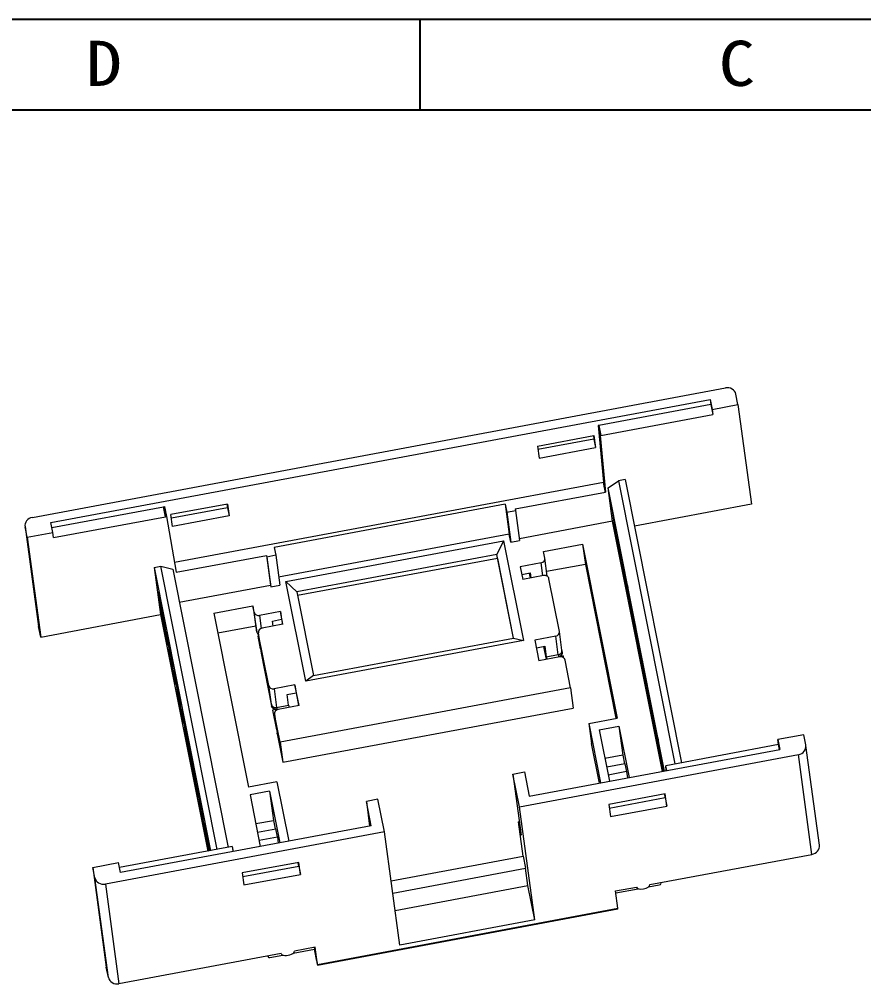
# Model space of a CAD drawing. Header units: millimetres. Extents: x 13 to 433, y 232 to 529.
# Drawn here: x 178.3 to 271.7, y 422.5 to 529.3 of the extents above; entities that cross this region are included whole.
import ezdxf
from ezdxf.enums import TextEntityAlignment as Align

# ---------------------------------------------------------------- set-up
doc = ezdxf.new("R2010")
doc.units = ezdxf.units.MM
doc.header["$MEASUREMENT"] = 0
doc.layers.get('0').update_dxf_attribs({"linetype": 'CONTINUOUS'})
doc.layers.add('10', color=7, linetype='CONTINUOUS')
doc.layers.add('dim', color=3, linetype='CONTINUOUS')
doc.styles.add('TEXTSTYLE_0', font='txt', dxfattribs={"width": 0.8})

# ---------------------------------------------------------------- blocks, each defined once
blk = doc.blocks.new('SUN_6HWZ35TKXU86YGHH1AY77V3D6FJ')
at = {"color": 7, "linetype": 'Continuous'}
for p, q in [((-420, 297), (0, 297)), ((-210, 287), (-210, 297)), ((-410, 287), (-10, 287))]:
    blk.add_line(p, q, dxfattribs=at)
at = {"color": 2, "style": 'TEXTSTYLE_0', "width": 0.792988}
for s, p, p2 in [('D', (-246.98, 289.63), (-242.98, 289.63)), ('C', (-176.98, 289.63), (-172.98, 289.63))]:
    blk.add_text(s, height=5, dxfattribs=at).set_placement(p, p2, align=Align.FIT)

msp = doc.modelspace()

# ---------------------------------------------------------------- linework, layer by layer
at = {"layer": '10', "color": 0, "linetype": 'Continuous', "lineweight": 18}
for p, q in [((179.72, 474.24), (256.37, 488.56)), ((181.77, 473.67), (254.69, 487.28)), ((254.69, 487.28), (254.77, 486.72)), ((254.69, 487.28), (254.91, 486.18)), ((257.76, 486.71), (257.53, 487.86)), ((254.77, 486.72), (242.38, 484.41)), ((254.77, 486.72), (254.99, 485.62)), ((254.91, 486.18), (257.76, 486.71)), ((254.91, 486.18), (254.99, 485.62)), ((257.76, 486.71), (259.25, 475.69)), ((242.6, 483.31), (254.99, 485.62)), ((242.38, 484.41), (242.29, 484.39)), ((242.29, 484.39), (242.88, 478.14)), ((242.38, 484.41), (242.38, 484.41)), ((242.6, 483.3), (242.38, 484.41)), ((242.38, 484.41), (242.6, 483.31)), ((235.59, 482.12), (241.83, 483.28)), ((241.83, 482.88), (235.64, 481.73)), ((241.77, 483.27), (241.83, 482.88)), ((241.83, 483.28), (242.01, 481.96)), ((241.83, 482.88), (242.01, 481.96)), ((242.51, 483.29), (242.6, 483.3)), ((242.51, 483.29), (243.1, 477.03)), ((242.6, 483.31), (242.6, 483.3)), ((235.59, 482.12), (235.77, 480.79)), ((235.77, 480.79), (242.01, 481.96)), ((245.28, 478.42), (244.54, 478.28)), ((245.28, 478.42), (251.51, 447.1)), ((195.44, 469.27), (242.88, 478.14)), ((243.39, 477.51), (244.54, 478.28)), ((243.89, 473.8), (243.39, 477.51)), ((249.62, 446.18), (243.39, 477.51)), ((244.54, 478.28), (250.78, 446.96)), ((233.13, 475.17), (243.1, 477.03)), ((181.88, 473.11), (194.23, 475.41)), ((194.23, 475.41), (194.33, 475.43)), ((194.45, 474.31), (194.23, 475.41)), ((201.29, 475.71), (195.05, 474.54)), ((201.29, 475.31), (195.11, 474.16)), ((201.24, 475.7), (201.29, 475.31)), ((201.29, 475.71), (201.47, 474.39)), ((201.29, 475.31), (201.47, 474.39)), ((232, 475.69), (206.45, 470.92)), ((232, 475.69), (232.45, 472.39)), ((232, 475.69), (232.18, 474.81)), ((243.81, 475.33), (244.23, 472.25)), ((244.37, 472.51), (243.81, 475.33)), ((259.25, 475.69), (246.31, 473.27)), ((182.07, 472), (194.45, 474.31)), ((194.55, 474.33), (194.45, 474.31)), ((194.45, 474.31), (194.45, 474.31)), ((194.55, 474.33), (195.64, 468.17)), ((195.23, 473.22), (195.05, 474.54)), ((201.47, 474.39), (195.23, 473.22)), ((232.18, 474.81), (233.16, 474.99)), ((232.18, 474.81), (232.63, 471.51)), ((233.13, 475.17), (233.16, 474.99)), ((233.16, 474.99), (233.61, 471.69)), ((178.91, 473.23), (180.4, 462.2)), ((178.91, 473.18), (180.41, 462.15)), ((179.14, 472.03), (178.91, 473.18)), ((181.99, 472.56), (181.77, 473.67)), ((243.89, 473.8), (233.59, 471.87)), ((249.4, 446.14), (243.89, 473.8)), ((179.14, 472.03), (181.99, 472.56)), ((179.14, 472.03), (180.64, 461)), ((182.07, 472), (181.99, 472.56)), ((232.45, 472.39), (206.96, 467.63)), ((232.63, 471.51), (232.45, 472.39)), ((244.23, 472.25), (244.4, 472.28)), ((244.23, 472.25), (244.79, 469.43)), ((244.79, 469.43), (244.37, 472.51)), ((207.76, 467.14), (231.84, 471.64)), ((231.84, 471.64), (231.09, 470.14)), ((231.84, 471.64), (234.03, 460.61)), ((232.63, 471.51), (233.61, 471.69)), ((236.25, 470.45), (240.58, 471.26)), ((240.58, 471.26), (240.88, 469.04)), ((240.58, 471.26), (244.4, 452.03)), ((244.67, 471.01), (245.09, 467.93)), ((245.23, 468.19), (244.67, 471.01)), ((195.64, 468.17), (205.61, 470.03)), ((205.61, 470.03), (206.06, 466.73)), ((205.61, 470.03), (205.65, 469.85)), ((206.63, 470.04), (205.65, 469.85)), ((206.45, 470.92), (206.63, 470.04)), ((206.63, 470.04), (207.08, 466.74)), ((231.09, 470.14), (208.98, 466.01)), ((231.15, 469.7), (231.09, 470.14)), ((232.93, 460.88), (231.09, 470.14)), ((236.39, 469.74), (236.25, 470.45)), ((193.2, 468.69), (193.93, 468.83)), ((193.93, 468.83), (195.24, 468.52)), ((200.17, 437.51), (193.93, 468.83)), ((205.65, 469.85), (206.09, 466.55)), ((231.15, 469.7), (209.06, 465.58)), ((231.15, 469.7), (232.91, 460.87)), ((235.99, 469.21), (233.68, 468.78)), ((236.18, 467.78), (235.99, 469.21)), ((236.67, 467.72), (236.4, 469.72)), ((240.88, 469.04), (236.6, 468.24)), ((240.88, 469.04), (244.27, 452.01)), ((193.2, 468.69), (193.9, 463.48)), ((193.2, 468.69), (199.43, 437.37)), ((195.24, 468.52), (201.36, 437.73)), ((233.68, 468.78), (233.96, 467.37)), ((233.85, 467.92), (234.78, 468.09)), ((236.27, 467.8), (233.96, 467.37)), ((234.66, 468.07), (234.77, 467.52)), ((234.66, 468.07), (234.77, 467.52)), ((234.78, 468.09), (234.86, 467.54)), ((245.09, 467.93), (245.26, 467.96)), ((245.09, 467.93), (245.65, 465.1)), ((245.65, 465.1), (245.23, 468.19)), ((195.97, 464.85), (206.06, 466.73)), ((206.06, 466.73), (206.09, 466.55)), ((206.09, 466.55), (207.08, 466.74)), ((207.76, 467.14), (208.98, 466.01)), ((209.95, 456.12), (207.76, 467.14)), ((238.01, 461.63), (236.85, 467.45)), ((245.53, 466.69), (245.95, 463.6)), ((246.09, 463.87), (245.53, 466.69)), ((193.69, 465.97), (194.11, 462.89)), ((194.25, 463.15), (193.69, 465.97)), ((208.98, 466.01), (210.82, 456.75)), ((180.64, 461), (193.9, 463.48)), ((193.9, 463.48), (199.11, 437.31)), ((199.79, 463.64), (204.12, 464.45)), ((199.79, 463.64), (203.62, 444.41)), ((204.12, 464.45), (204.42, 462.23)), ((204.26, 463.74), (204.12, 464.45)), ((204.56, 461.53), (204.26, 463.74)), ((207.15, 463.82), (204.84, 463.39)), ((207.15, 463.82), (207.26, 462.96)), ((207.43, 462.41), (207.15, 463.82)), ((245.95, 463.6), (246.12, 463.64)), ((245.95, 463.6), (246.51, 460.78)), ((246.51, 460.78), (246.09, 463.87)), ((194.28, 462.92), (194.11, 462.89)), ((194.11, 462.89), (194.67, 460.06)), ((194.67, 460.06), (194.25, 463.15)), ((204.84, 463.39), (205.03, 461.96)), ((207.43, 462.41), (205.12, 461.98)), ((206.28, 462.77), (207.26, 462.96)), ((206.36, 462.21), (206.28, 462.77)), ((207.26, 462.96), (207.37, 462.4)), ((180.64, 461), (180.41, 462.15)), ((194.55, 461.65), (194.97, 458.57)), ((195.11, 458.83), (194.55, 461.65)), ((200.23, 461.45), (204.42, 462.23)), ((204.42, 462.23), (204.56, 461.53)), ((204.71, 461.47), (205.01, 459.26)), ((204.71, 461.45), (205.01, 459.23)), ((205.87, 455.63), (204.71, 461.45)), ((238.29, 459.54), (238.01, 461.61)), ((246.39, 462.37), (246.81, 459.28)), ((246.95, 459.54), (246.39, 462.37)), ((204.76, 461.11), (204.65, 461.09)), ((204.65, 461.07), (204.76, 461.09)), ((204.65, 461.09), (204.93, 459.68)), ((204.87, 460.29), (204.81, 460.28)), ((234.03, 460.61), (209.95, 456.12)), ((210.82, 456.75), (232.93, 460.88)), ((232.93, 460.88), (234.03, 460.61)), ((237.6, 461.1), (235.29, 460.67)), ((235.29, 460.67), (235.75, 458.37)), ((237.88, 459.03), (237.6, 461.1)), ((204.88, 459.93), (204.92, 459.93)), ((204.93, 459.68), (204.95, 459.68)), ((205.01, 459.23), (206.18, 453.38)), ((235.47, 459.81), (236.4, 459.98)), ((236.27, 459.96), (236.56, 458.52)), ((236.27, 459.96), (236.56, 458.52)), ((236.4, 459.98), (236.56, 458.79)), ((246.81, 459.28), (246.98, 459.32)), ((246.81, 459.28), (247.37, 456.46)), ((247.37, 456.46), (246.95, 459.54)), ((195.14, 458.6), (194.97, 458.57)), ((194.97, 458.57), (195.53, 455.74)), ((195.53, 455.74), (195.11, 458.83)), ((238.06, 458.8), (235.75, 458.37)), ((237.88, 459.03), (236.56, 458.79)), ((238.41, 458.92), (237.92, 458.83)), ((238.41, 458.92), (238.44, 458.73)), ((239.25, 455.37), (238.64, 458.45)), ((247.16, 458.49), (247.58, 455.4)), ((247.72, 455.66), (247.16, 458.49)), ((195.41, 457.33), (195.83, 454.24)), ((195.97, 454.5), (195.41, 457.33)), ((210.82, 456.75), (209.95, 456.12)), ((206.15, 453.57), (205.87, 455.63)), ((208.76, 455.71), (206.45, 455.28)), ((206.45, 455.28), (206.73, 453.22)), ((239.25, 455.37), (207.12, 449.37)), ((208.76, 455.71), (208.88, 454.84)), ((209.22, 453.42), (208.76, 455.71)), ((239.25, 455.37), (239.55, 453.15)), ((247.58, 455.4), (247.75, 455.44)), ((247.58, 455.4), (248.14, 452.58)), ((248.14, 452.58), (247.72, 455.66)), ((196, 454.28), (195.83, 454.24)), ((195.83, 454.24), (196.39, 451.42)), ((196.39, 451.42), (195.97, 454.5)), ((207.9, 454.66), (208.88, 454.84)), ((208.06, 453.46), (207.9, 454.66)), ((208.88, 454.84), (209.16, 453.41)), ((248.02, 454.16), (248.44, 451.08)), ((248.58, 451.34), (248.02, 454.16)), ((196.27, 453.01), (196.69, 449.92)), ((196.83, 450.18), (196.27, 453.01)), ((206.76, 453.01), (206.27, 452.92)), ((206.27, 452.92), (206.71, 450.74)), ((206.73, 453.22), (208.06, 453.46)), ((209.22, 453.42), (206.91, 452.99)), ((207.42, 447.15), (239.55, 453.15)), ((206.59, 451.83), (206.49, 451.81)), ((206.5, 452.48), (206.78, 450.42)), ((206.5, 452.45), (206.78, 450.39)), ((207.12, 449.37), (206.5, 452.45)), ((241.26, 451.44), (244.4, 452.03)), ((206.6, 451.28), (206.66, 451.29)), ((206.71, 450.74), (206.74, 450.74)), ((241.26, 451.44), (241.56, 449.23)), ((241.26, 451.44), (242.57, 444.86)), ((242.42, 450.74), (244.58, 451.15)), ((242.42, 450.74), (243.55, 445.05)), ((244.58, 451.15), (245.01, 447.94)), ((244.58, 451.15), (245.71, 445.45)), ((248.44, 451.08), (248.61, 451.11)), ((248.44, 451.08), (249, 448.26)), ((249, 448.26), (248.58, 451.34)), ((196.86, 449.96), (196.69, 449.92)), ((196.69, 449.92), (197.25, 447.1)), ((197.25, 447.1), (196.83, 450.18)), ((206.8, 450.28), (207.42, 447.15)), ((248.88, 449.84), (249.3, 446.76)), ((249.44, 447.02), (248.88, 449.84)), ((265.03, 450.2), (262.18, 449.67)), ((262.25, 449.11), (262.18, 449.67)), ((262.18, 449.67), (262.4, 448.57)), ((265.25, 449.06), (265.03, 450.2)), ((197.04, 449.12), (197.46, 446.04)), ((197.6, 446.3), (197.04, 449.12)), ((207.12, 449.37), (207.42, 447.15)), ((234.68, 443.39), (262.4, 448.57)), ((242.43, 444.84), (241.56, 449.23)), ((262.25, 449.11), (249.77, 446.77)), ((262.36, 448.56), (262.25, 449.11)), ((266.76, 437.98), (265.26, 449.01)), ((233.59, 442.23), (264.45, 447.99)), ((245.01, 447.94), (243.05, 447.57)), ((245.01, 447.94), (245.2, 446.98)), ((265.94, 436.96), (264.45, 447.99)), ((245.26, 446.99), (243.24, 446.62)), ((245.26, 446.99), (245.44, 446.11)), ((249.3, 446.76), (249.47, 446.79)), ((249.3, 446.76), (249.42, 446.14)), ((249.56, 446.17), (249.44, 447.02)), ((249.83, 446.22), (249.77, 446.77)), ((249.88, 446.23), (249.77, 446.77)), ((197.63, 446.07), (197.46, 446.04)), ((197.46, 446.04), (198.02, 443.22)), ((198.02, 443.22), (197.6, 446.3)), ((232.87, 445.84), (234.15, 446.08)), ((232.87, 445.84), (233.79, 439.07)), ((233.59, 442.23), (232.87, 445.84)), ((234.15, 446.08), (234.68, 443.39)), ((245.44, 446.11), (243.41, 445.73)), ((245.44, 446.11), (245.53, 445.42)), ((197.9, 444.8), (198.32, 441.72)), ((198.46, 441.98), (197.9, 444.8)), ((206.77, 445), (203.62, 444.41)), ((206.77, 445), (208.07, 438.42)), ((205.96, 443.94), (203.8, 443.53)), ((203.8, 443.53), (204.93, 437.83)), ((205.96, 443.94), (206.39, 440.72)), ((205.96, 443.94), (207.09, 438.24)), ((249.72, 443.64), (243.48, 442.47)), ((243.53, 442.08), (249.72, 443.24)), ((249.72, 443.24), (249.66, 443.63)), ((249.9, 442.31), (249.72, 443.64)), ((249.72, 443.24), (249.9, 442.31)), ((217.93, 443.05), (216.66, 442.81)), ((216.66, 442.81), (217.02, 440.09)), ((217.19, 440.12), (216.66, 442.81)), ((218.65, 439.44), (217.93, 443.05)), ((235.29, 429.72), (233.59, 442.23)), ((243.48, 442.47), (243.66, 441.15)), ((243.66, 441.15), (249.9, 442.31)), ((198.5, 441.75), (198.32, 441.72)), ((198.32, 441.72), (198.88, 438.9)), ((198.88, 438.9), (198.46, 441.98)), ((217.19, 440.12), (189.48, 434.95)), ((198.76, 440.48), (199.18, 437.4)), ((199.32, 437.66), (198.76, 440.48)), ((204.43, 440.36), (206.39, 440.72)), ((206.39, 440.72), (206.58, 439.77)), ((233.58, 440.59), (233.49, 440.57)), ((234.01, 436.75), (233.49, 440.57)), ((233.79, 439.07), (233.49, 440.57)), ((218.65, 439.44), (187.8, 433.67)), ((204.62, 439.4), (206.64, 439.78)), ((204.79, 438.52), (206.82, 438.9)), ((206.82, 438.9), (206.64, 439.78)), ((206.82, 438.9), (206.91, 438.21)), ((220.35, 426.93), (218.65, 439.44)), ((201.82, 437.82), (189.37, 435.49)), ((199.36, 437.43), (199.18, 437.4)), ((199.18, 437.4), (199.19, 437.33)), ((199.36, 437.36), (199.32, 437.66)), ((248.01, 433.61), (265.94, 436.96)), ((186.41, 435.52), (189.26, 436.05)), ((189.48, 434.95), (189.26, 436.05)), ((209.18, 436.07), (202.94, 434.9)), ((209.18, 435.67), (209.13, 436.06)), ((209.36, 434.74), (209.18, 436.07)), ((219.39, 434.02), (234.01, 436.75)), ((234.01, 436.75), (234.27, 435.43)), ((186.41, 435.52), (187.9, 424.49)), ((186.64, 434.37), (186.41, 435.52)), ((202.94, 434.9), (203.12, 433.58)), ((203, 434.51), (209.18, 435.67)), ((203.12, 433.58), (209.36, 434.74)), ((209.18, 435.67), (209.36, 434.74)), ((219.57, 432.68), (234.27, 435.43)), ((234.53, 433.52), (234.27, 435.43)), ((188.13, 423.34), (186.64, 434.37)), ((187.8, 433.67), (189.29, 422.65)), ((247.87, 433.38), (249.04, 433.59)), ((249.21, 433.84), (249.23, 433.72)), ((219.83, 430.77), (234.53, 433.52)), ((235.29, 429.72), (234.53, 433.52)), ((244.22, 432.91), (246.53, 433.34)), ((244.48, 431), (244.22, 432.91)), ((244.25, 432.7), (246.73, 433.16)), ((246.53, 433.34), (246.54, 433.33)), ((211.27, 424.79), (244.48, 431)), ((211.27, 424.71), (244.49, 430.92)), ((235.29, 429.72), (220.35, 426.93)), ((208.56, 426.03), (210.91, 426.47)), ((211.01, 426.7), (208.7, 426.27)), ((210.88, 426.68), (210.91, 426.47)), ((211.17, 425.15), (210.91, 426.47)), ((211.27, 424.79), (211.01, 426.7)), ((207.23, 426), (189.29, 422.65)), ((205.77, 425.72), (205.79, 425.6)), ((205.79, 425.61), (205.77, 425.72)), ((205.77, 425.72), (205.79, 425.61)), ((206, 425.56), (207.42, 425.82)), ((207.23, 426), (207.23, 425.99)), ((188.13, 423.34), (187.9, 424.49))]:
    msp.add_line(p, q, dxfattribs=at)
for points in [[(242.29, 484.39), (242.29, 484.37), (242.29, 484.34), (242.3, 484.32), (242.3, 484.3), (242.31, 484.28), (242.31, 484.26), (242.32, 484.23), (242.32, 484.21), (242.33, 484.19), (242.33, 484.17), (242.33, 484.15), (242.34, 484.12), (242.34, 484.1), (242.35, 484.08), (242.35, 484.06), (242.36, 484.04), (242.36, 484.01), (242.36, 483.99), (242.37, 483.97), (242.37, 483.95), (242.38, 483.93), (242.38, 483.9), (242.39, 483.88), (242.39, 483.86), (242.4, 483.84), (242.4, 483.82), (242.4, 483.79), (242.41, 483.77), (242.41, 483.75), (242.42, 483.73), (242.42, 483.71), (242.43, 483.68), (242.43, 483.66), (242.43, 483.64), (242.44, 483.62), (242.44, 483.59), (242.45, 483.57), (242.45, 483.55), (242.46, 483.53), (242.46, 483.51), (242.47, 483.48), (242.47, 483.46), (242.47, 483.44), (242.48, 483.42), (242.48, 483.4), (242.49, 483.37), (242.49, 483.35), (242.5, 483.33), (242.5, 483.31), (242.51, 483.29)], [(243.1, 477.03), (243.1, 477.05), (243.09, 477.08), (243.09, 477.1), (243.08, 477.12), (243.08, 477.14), (243.08, 477.17), (243.07, 477.19), (243.07, 477.21), (243.06, 477.23), (243.06, 477.25), (243.05, 477.28), (243.05, 477.3), (243.04, 477.32), (243.04, 477.34), (243.04, 477.36), (243.03, 477.39), (243.03, 477.41), (243.02, 477.43), (243.02, 477.45), (243.01, 477.47), (243.01, 477.5), (243.01, 477.52), (243, 477.54), (243, 477.56), (242.99, 477.58), (242.99, 477.61), (242.98, 477.63), (242.98, 477.65), (242.97, 477.67), (242.97, 477.69), (242.97, 477.72), (242.96, 477.74), (242.96, 477.76), (242.95, 477.78), (242.95, 477.8), (242.94, 477.83), (242.94, 477.85), (242.94, 477.87), (242.93, 477.89), (242.93, 477.91), (242.92, 477.94), (242.92, 477.96), (242.91, 477.98), (242.91, 478), (242.9, 478.02), (242.9, 478.05), (242.9, 478.07), (242.89, 478.09), (242.89, 478.11), (242.88, 478.14)], [(194.33, 475.43), (194.33, 475.41), (194.34, 475.39), (194.34, 475.37), (194.35, 475.34), (194.35, 475.32), (194.36, 475.3), (194.36, 475.28), (194.36, 475.26), (194.37, 475.23), (194.37, 475.21), (194.38, 475.19), (194.38, 475.17), (194.39, 475.15), (194.39, 475.12), (194.4, 475.1), (194.4, 475.08), (194.4, 475.06), (194.41, 475.03), (194.41, 475.01), (194.42, 474.99), (194.42, 474.97), (194.43, 474.95), (194.43, 474.92), (194.43, 474.9), (194.44, 474.88), (194.44, 474.86), (194.45, 474.84), (194.45, 474.81), (194.46, 474.79), (194.46, 474.77), (194.47, 474.75), (194.47, 474.73), (194.47, 474.7), (194.48, 474.68), (194.48, 474.66), (194.49, 474.64), (194.49, 474.62), (194.5, 474.59), (194.5, 474.57), (194.51, 474.55), (194.51, 474.53), (194.51, 474.51), (194.52, 474.48), (194.52, 474.46), (194.53, 474.44), (194.53, 474.42), (194.54, 474.4), (194.54, 474.37), (194.54, 474.35), (194.55, 474.33)], [(238.32, 459.38), (238.32, 459.37), (238.32, 459.35), (238.32, 459.34), (238.32, 459.32), (238.32, 459.31), (238.32, 459.29), (238.32, 459.28), (238.32, 459.26), (238.32, 459.25), (238.32, 459.24), (238.32, 459.22), (238.31, 459.21), (238.31, 459.19), (238.31, 459.18), (238.3, 459.16), (238.3, 459.15), (238.29, 459.14), (238.29, 459.12), (238.28, 459.11), (238.28, 459.1), (238.27, 459.08), (238.26, 459.07), (238.25, 459.06), (238.25, 459.04), (238.24, 459.03), (238.23, 459.02), (238.22, 459.01), (238.21, 459), (238.2, 458.98), (238.19, 458.97), (238.18, 458.96), (238.17, 458.95), (238.16, 458.94), (238.14, 458.93), (238.13, 458.92), (238.12, 458.91), (238.11, 458.9), (238.09, 458.9), (238.08, 458.89), (238.07, 458.88), (238.05, 458.87), (238.04, 458.87), (238.02, 458.86), (238.01, 458.85), (237.99, 458.85), (237.98, 458.84), (237.96, 458.84), (237.95, 458.83), (237.93, 458.83), (237.92, 458.83)], [(238.32, 459.36), (238.32, 459.36), (238.32, 459.37), (238.32, 459.37), (238.32, 459.38), (238.32, 459.38), (238.31, 459.39), (238.31, 459.39), (238.31, 459.4), (238.31, 459.4), (238.31, 459.4), (238.31, 459.41), (238.31, 459.41), (238.31, 459.42), (238.31, 459.42), (238.31, 459.42), (238.31, 459.43), (238.31, 459.43), (238.31, 459.44), (238.31, 459.44), (238.31, 459.44), (238.31, 459.45), (238.3, 459.45), (238.3, 459.45), (238.3, 459.46), (238.3, 459.46), (238.3, 459.47), (238.3, 459.47), (238.3, 459.47), (238.3, 459.48), (238.3, 459.48), (238.3, 459.48), (238.3, 459.49), (238.3, 459.49), (238.3, 459.49), (238.3, 459.5), (238.3, 459.5), (238.3, 459.5), (238.3, 459.51), (238.3, 459.51), (238.3, 459.51), (238.3, 459.52), (238.29, 459.52), (238.29, 459.52), (238.29, 459.53), (238.29, 459.53), (238.29, 459.53), (238.29, 459.53), (238.29, 459.54), (238.29, 459.54), (238.29, 459.54)], [(206.76, 453.01), (206.75, 453.01), (206.73, 453), (206.72, 453), (206.7, 453), (206.68, 453), (206.67, 453), (206.65, 453), (206.64, 453), (206.62, 453), (206.6, 453), (206.59, 453.01), (206.57, 453.01), (206.56, 453.01), (206.54, 453.02), (206.53, 453.02), (206.51, 453.02), (206.5, 453.03), (206.48, 453.03), (206.47, 453.04), (206.45, 453.05), (206.44, 453.05), (206.43, 453.06), (206.41, 453.07), (206.4, 453.07), (206.39, 453.08), (206.37, 453.09), (206.36, 453.1), (206.35, 453.11), (206.34, 453.12), (206.33, 453.13), (206.31, 453.14), (206.3, 453.15), (206.29, 453.16), (206.28, 453.17), (206.27, 453.18), (206.26, 453.19), (206.26, 453.21), (206.25, 453.22), (206.24, 453.23), (206.23, 453.24), (206.22, 453.26), (206.22, 453.27), (206.21, 453.28), (206.21, 453.29), (206.2, 453.31), (206.2, 453.32), (206.19, 453.34), (206.19, 453.35), (206.18, 453.36), (206.18, 453.38)], [(206.78, 450.42), (206.78, 450.41), (206.78, 450.41), (206.78, 450.41), (206.78, 450.4), (206.78, 450.4), (206.78, 450.4), (206.78, 450.4), (206.78, 450.39), (206.78, 450.39), (206.78, 450.39), (206.78, 450.39), (206.78, 450.38), (206.78, 450.38), (206.79, 450.38), (206.79, 450.38), (206.79, 450.37), (206.79, 450.37), (206.79, 450.37), (206.79, 450.37), (206.79, 450.37), (206.79, 450.36), (206.79, 450.36), (206.79, 450.36), (206.79, 450.36), (206.79, 450.36), (206.79, 450.35), (206.79, 450.35), (206.79, 450.35), (206.79, 450.35), (206.79, 450.35), (206.79, 450.34), (206.79, 450.34), (206.79, 450.34), (206.79, 450.34), (206.79, 450.34), (206.79, 450.34), (206.79, 450.34), (206.79, 450.33), (206.79, 450.33), (206.79, 450.33), (206.79, 450.33), (206.79, 450.33), (206.79, 450.33), (206.79, 450.33), (206.79, 450.33), (206.79, 450.33), (206.79, 450.33), (206.79, 450.33), (206.79, 450.33), (206.79, 450.33)], [(201.82, 437.82), (201.82, 437.81), (201.82, 437.8), (201.82, 437.78), (201.82, 437.77), (201.83, 437.76), (201.83, 437.75), (201.83, 437.74), (201.83, 437.73), (201.84, 437.72), (201.84, 437.71), (201.84, 437.7), (201.84, 437.69), (201.84, 437.68), (201.85, 437.67), (201.85, 437.65), (201.85, 437.64), (201.85, 437.63), (201.85, 437.62), (201.86, 437.61), (201.86, 437.6), (201.86, 437.59), (201.86, 437.58), (201.87, 437.57), (201.87, 437.56), (201.87, 437.55), (201.87, 437.53), (201.87, 437.52), (201.88, 437.51), (201.88, 437.5), (201.88, 437.49), (201.88, 437.48), (201.89, 437.47), (201.89, 437.46), (201.89, 437.45), (201.89, 437.44), (201.89, 437.43), (201.9, 437.41), (201.9, 437.4), (201.9, 437.39), (201.9, 437.38), (201.9, 437.37), (201.91, 437.36), (201.91, 437.35), (201.91, 437.34), (201.91, 437.33), (201.92, 437.32), (201.92, 437.31), (201.92, 437.29), (201.92, 437.28), (201.92, 437.27)]]:
    msp.add_lwpolyline(points, dxfattribs=at)
for centre, major_axis, ratio, start_param, end_param in [((256.55, 487.68), (-0.991, -0.134), 0.898912, 3.197034, 4.767831), ((179.9, 473.36), (-0.991, -0.134), 0.898912, 4.767831, 6.338627), ((235.9, 469.65), (-0.495, -0.067), 0.898912, 1.626238, 3.197034), ((236.36, 467.36), (-0.495, -0.067), 0.898912, 3.197034, 4.767831), ((204.75, 463.83), (-0.495, -0.067), 0.898912, 0.055442, 1.626238), ((181.39, 462.33), (0.991, 0.134), 0.898912, 3.14159, 3.197034), ((205.05, 461.62), (0.495, 0.067), 0.898912, 3.197034, 3.920264), ((205.21, 461.54), (-0.495, -0.067), 0.898912, 4.767831, 6.338627), ((237.52, 461.54), (-0.495, -0.067), 0.898912, 1.626238, 3.197034), ((205.51, 459.33), (0.495, 0.067), 0.898912, 3.14159, 3.197034), ((237.8, 459.48), (0.495, 0.067), 0.898912, 4.767831, 6.283183), ((236.73, 457.91), (0.184, -0.983), 0.024278, 3.594505, 4.018104), ((238.06, 458.15), (-0.184, 0.983), 0.024278, 0.452912, 0.810483), ((238.15, 458.36), (-0.495, -0.067), 0.898912, 3.197034, 4.767831), ((238.55, 458.24), (-0.184, 0.983), 0.024278, 0.810483, 1.04109), ((206.36, 455.72), (-0.495, -0.067), 0.898912, 0.055442, 1.626238), ((206.42, 452.24), (-0.28, 1.47), 0.024278, 0.452912, 0.688416), ((206.64, 453.66), (0.495, 0.067), 0.898912, 3.197034, 4.767831), ((207, 452.54), (-0.495, -0.067), 0.898912, 4.767831, 6.338627), ((206.91, 452.33), (0.184, -0.983), 0.024278, 3.594505, 3.952076), ((208.23, 452.58), (-0.184, 0.983), 0.024278, 0.452912, 0.876512), ((207.28, 450.48), (0.495, 0.067), 0.898912, 3.14159, 3.197034), ((206.52, 451.71), (-0.28, 1.47), 0.024278, 3.359, 3.594505), ((264.27, 448.87), (-0.991, -0.134), 0.898912, 1.626238, 3.197034), ((265.77, 437.84), (0.991, 0.134), 0.898912, 4.767831, 6.283183), ((187.62, 434.56), (-0.991, -0.134), 0.898912, 0.055442, 1.626238), ((247.27, 433.48), (0.736, 0.146), 0.437457, 3.114591, 6.256183), ((249.03, 433.68), (0.196, 0.039), 0.437457, 4.685387, 6.256183), ((244.34, 431.7), (-0.147, 0.786), 0.024278, 3.141562, 3.594505), ((207.96, 426.13), (-0.736, -0.146), 0.437457, 6.256183, 9.397776), ((205.99, 425.64), (0.196, 0.039), 0.437457, 3.114591, 4.685387), ((211.13, 425.5), (0.147, -0.786), 0.024278, 5.165301, 6.736097), ((189.12, 423.53), (0.991, 0.134), 0.898912, 3.197034, 4.767831)]:
    msp.add_ellipse(centre, major_axis=major_axis, ratio=ratio, start_param=start_param, end_param=end_param, dxfattribs=at)

# ---------------------------------------------------------------- block references
at = {"layer": 'dim'}
msp.add_blockref('SUN_6HWZ35TKXU86YGHH1AY77V3D6FJ', (432.61, 232.33), dxfattribs=at)

doc.saveas('drawing.dxf')
